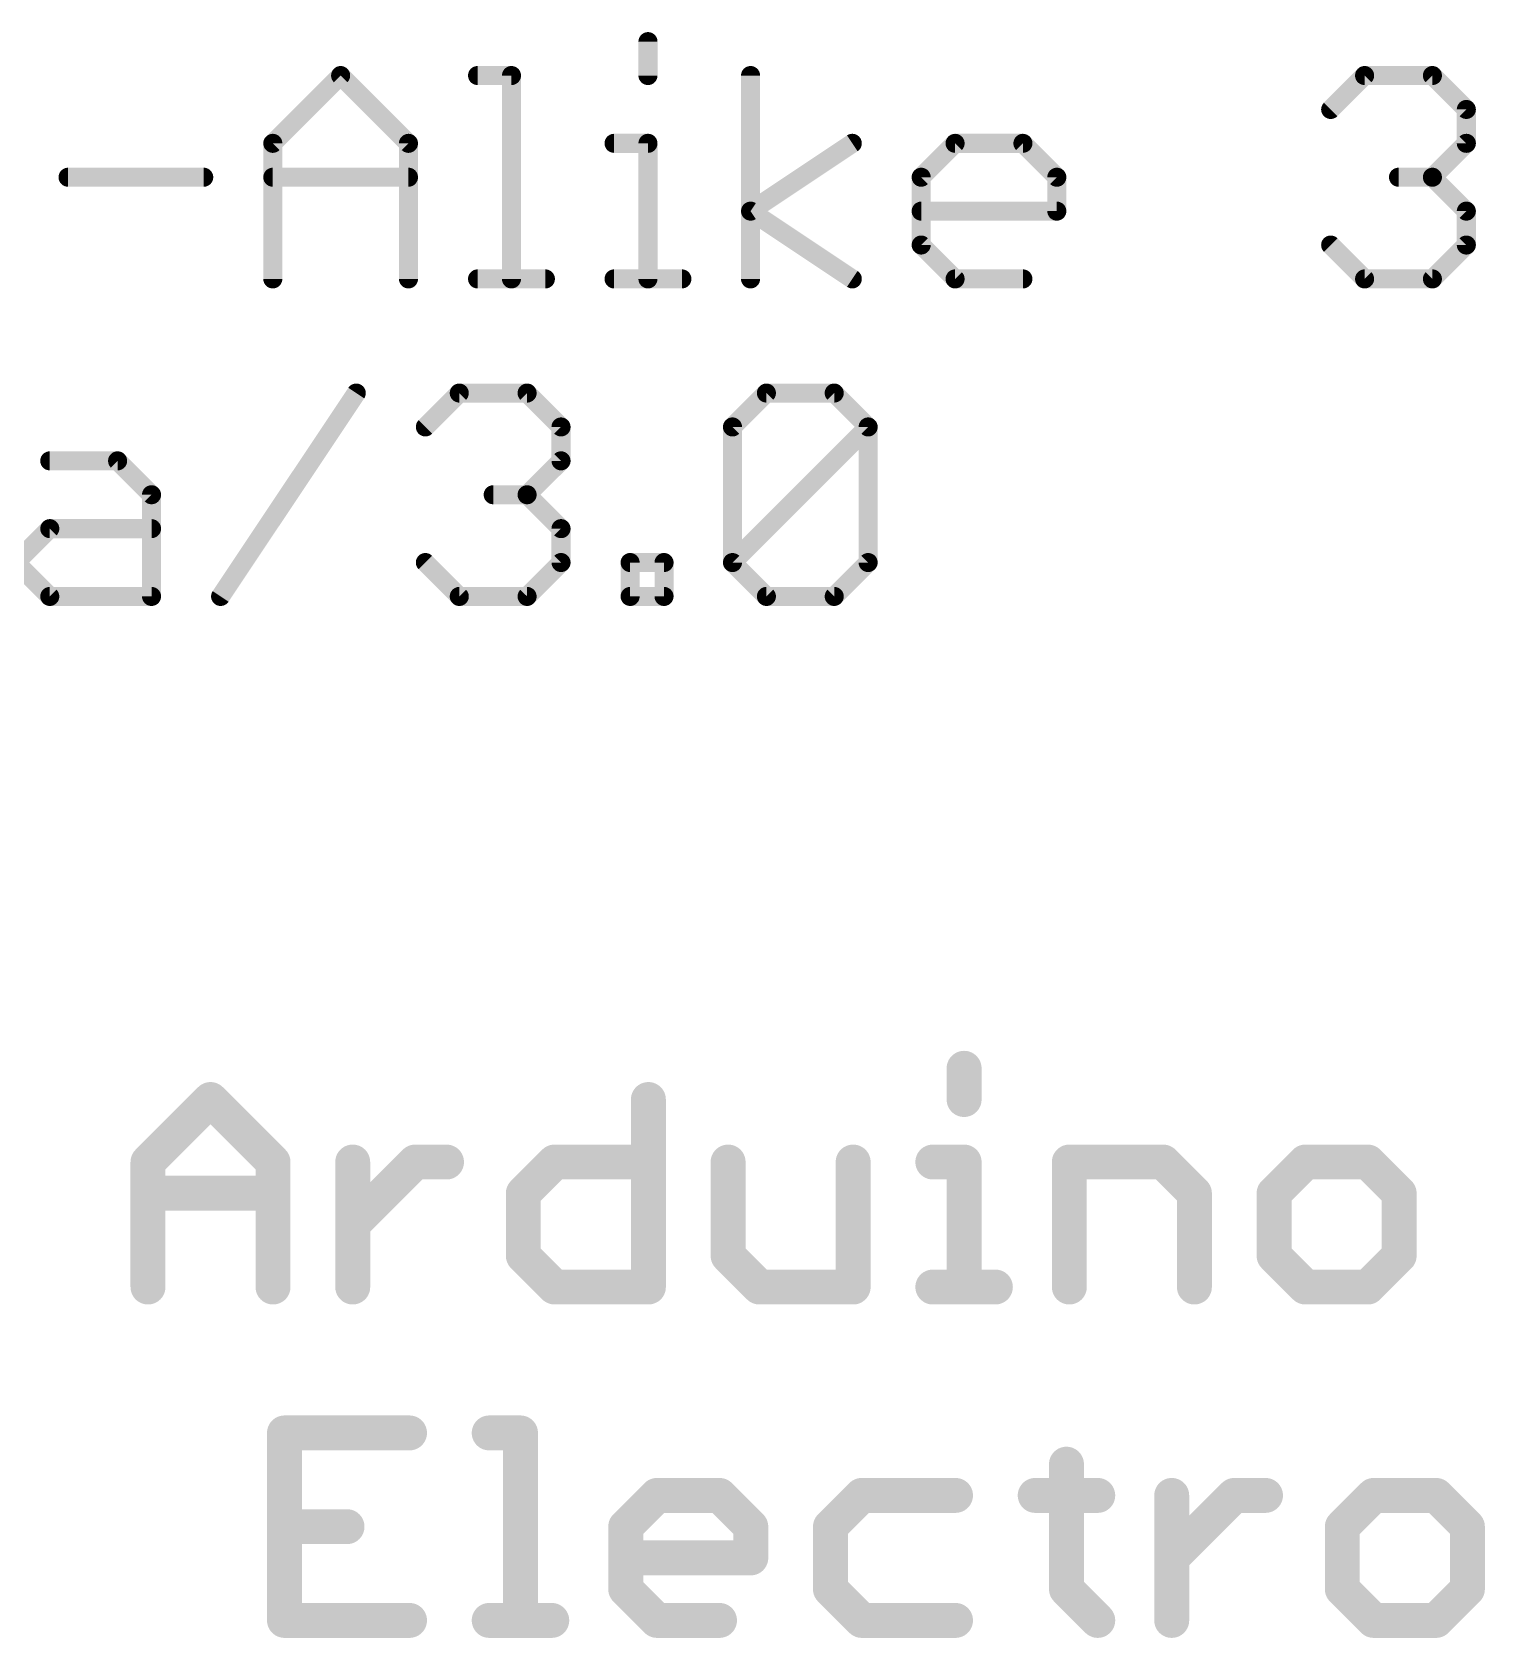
# Model space of a CAD drawing. Extents: x -32 to 75, y -15 to 35.
# Drawn here: x 48.06 to 59.68, y -14.61 to -1.76 of the extents above; entities that cross this region are included whole.
import ezdxf

# ---------------------------------------------------------------- set-up
doc = ezdxf.new("R2010")
doc.units = 0
doc.layers.add('51', color=53, linetype='CONTINUOUS')

msp = doc.modelspace()

# ---------------------------------------------------------------- linework, layer by layer
at = {"layer": '51'}
for points, const_width in [([(52.9874, -1.8356), (52.9874, -2.1068)], 0.1524), ([(49.9876, -2.6491), (50.5299, -2.1068)], 0.1524), ([(50.5299, -2.1068), (51.0723, -2.6491)], 0.1524), ([(51.6248, -2.1068), (51.8959, -2.1068)], 0.1524), ([(51.8959, -2.1068), (51.8959, -3.7338)], 0.1524), ([(53.8076, -3.7338), (53.8076, -2.1068)], 0.1524), ([(58.4463, -2.378), (58.7174, -2.1068)], 0.1524), ([(58.7174, -2.1068), (59.2597, -2.1068)], 0.1524), ([(59.2597, -2.1068), (59.5309, -2.378)], 0.1524), ([(59.5309, -2.378), (59.5309, -2.6491)], 0.1524), ([(49.9876, -3.7338), (49.9876, -2.6491)], 0.1524), ([(51.0723, -2.6491), (51.0723, -3.7338)], 0.1524), ([(52.7162, -2.6491), (52.9874, -2.6491)], 0.1524), ([(52.9874, -2.6491), (52.9874, -3.7338)], 0.1524), ([(53.8076, -3.1915), (54.6211, -2.6491)], 0.1524), ([(55.1719, -2.9203), (55.4431, -2.6491)], 0.1524), ([(55.4431, -2.6491), (55.9854, -2.6491)], 0.1524), ([(55.9854, -2.6491), (56.2566, -2.9203)], 0.1524), ([(59.5309, -2.6491), (59.2597, -2.9203)], 0.1524), ([(48.3505, -2.9203), (49.4351, -2.9203)], 0.1524), ([(49.9876, -2.9203), (51.0723, -2.9203)], 0.1524), ([(55.1719, -3.4626), (55.1719, -2.9203)], 0.1524), ([(56.2566, -2.9203), (56.2566, -3.1915)], 0.1524), ([(59.2597, -2.9203), (58.9886, -2.9203)], 0.1524), ([(59.2597, -2.9203), (59.5309, -3.1915)], 0.1524), ([(54.6211, -3.7338), (53.8076, -3.1915)], 0.1524), ([(56.2566, -3.1915), (55.1719, -3.1915)], 0.1524), ([(59.5309, -3.1915), (59.5309, -3.4626)], 0.1524), ([(55.4431, -3.7338), (55.1719, -3.4626)], 0.1524), ([(58.7174, -3.7338), (58.4463, -3.4626)], 0.1524), ([(59.5309, -3.4626), (59.2597, -3.7338)], 0.1524), ([(51.6248, -3.7338), (52.1671, -3.7338)], 0.1524), ([(52.7162, -3.7338), (53.2585, -3.7338)], 0.1524), ([(55.9854, -3.7338), (55.4431, -3.7338)], 0.1524), ([(59.2597, -3.7338), (58.7174, -3.7338)], 0.1524), ([(49.5703, -6.2738), (50.655, -4.6468)], 0.1524), ([(51.2075, -4.918), (51.4786, -4.6468)], 0.1524), ([(51.4786, -4.6468), (52.0209, -4.6468)], 0.1524), ([(52.0209, -4.6468), (52.2921, -4.918)], 0.1524), ([(53.6632, -4.918), (53.9344, -4.6468)], 0.1524), ([(53.9344, -4.6468), (54.4767, -4.6468)], 0.1524), ([(54.4767, -4.6468), (54.7478, -4.918)], 0.1524), ([(52.2921, -4.918), (52.2921, -5.1891)], 0.1524), ([(53.6632, -6.0026), (53.6632, -4.918)], 0.1524), ([(53.6632, -6.0026), (54.7478, -4.918)], 0.1524), ([(54.7478, -4.918), (54.7478, -6.0026)], 0.1524), ([(48.2043, -5.1891), (48.7466, -5.1891)], 0.1524), ([(48.7466, -5.1891), (49.0178, -5.4603)], 0.1524), ([(52.2921, -5.1891), (52.0209, -5.4603)], 0.1524), ([(49.0178, -5.4603), (49.0178, -6.2738)], 0.1524), ([(52.0209, -5.4603), (51.7498, -5.4603)], 0.1524), ([(52.0209, -5.4603), (52.2921, -5.7315)], 0.1524), ([(47.9331, -6.0026), (48.2043, -5.7315)], 0.1524), ([(48.2043, -5.7315), (49.0178, -5.7315)], 0.1524), ([(52.2921, -5.7315), (52.2921, -6.0026)], 0.1524), ([(48.2043, -6.2738), (47.9331, -6.0026)], 0.1524), ([(51.4786, -6.2738), (51.2075, -6.0026)], 0.1524), ([(52.2921, -6.0026), (52.0209, -6.2738)], 0.1524), ([(52.8446, -6.2738), (52.8446, -6.0026)], 0.1524), ([(52.8446, -6.0026), (53.1158, -6.0026)], 0.1524), ([(53.1158, -6.0026), (53.1158, -6.2738)], 0.1524), ([(53.9344, -6.2738), (53.6632, -6.0026)], 0.1524), ([(54.7478, -6.0026), (54.4767, -6.2738)], 0.1524), ([(49.0178, -6.2738), (48.2043, -6.2738)], 0.1524), ([(52.0209, -6.2738), (51.4786, -6.2738)], 0.1524), ([(53.1158, -6.2738), (52.8446, -6.2738)], 0.1524), ([(54.4767, -6.2738), (53.9344, -6.2738)], 0.1524), ([(55.5152, -10.0484), (55.5152, -10.2984)], 0.2794), ([(48.9894, -10.7984), (49.4894, -10.2984)], 0.2794), ([(49.4894, -10.2984), (49.9893, -10.7984)], 0.2794), ([(52.9908, -10.2984), (52.9908, -11.7983)], 0.2794), ([(48.9894, -11.7983), (48.9894, -10.7984)], 0.2794), ([(49.9893, -10.7984), (49.9893, -11.7983)], 0.2794), ([(50.6266, -11.7983), (50.6266, -10.7984)], 0.2794), ([(50.6266, -11.2983), (51.1265, -10.7984)], 0.2794), ([(51.1265, -10.7984), (51.3765, -10.7984)], 0.2794), ([(51.9909, -11.0484), (52.2409, -10.7984)], 0.2794), ([(52.2409, -10.7984), (52.9908, -10.7984)], 0.2794), ([(53.628, -10.7984), (53.628, -11.5483)], 0.2794), ([(54.628, -11.7983), (54.628, -10.7984)], 0.2794), ([(55.2652, -10.7984), (55.5152, -10.7984)], 0.2794), ([(55.5152, -10.7984), (55.5152, -11.7983)], 0.2794), ([(56.3566, -11.7983), (56.3566, -10.7984)], 0.2794), ([(56.3566, -10.7984), (57.1066, -10.7984)], 0.2794), ([(57.1066, -10.7984), (57.3565, -11.0484)], 0.2794), ([(58.2438, -10.7984), (57.9938, -11.0484)], 0.2794), ([(58.7437, -10.7984), (58.2438, -10.7984)], 0.2794), ([(58.9937, -11.0484), (58.7437, -10.7984)], 0.2794), ([(48.9894, -11.0484), (49.9893, -11.0484)], 0.2794), ([(51.9909, -11.5483), (51.9909, -11.0484)], 0.2794), ([(57.3565, -11.0484), (57.3565, -11.7983)], 0.2794), ([(57.9938, -11.0484), (57.9938, -11.5483)], 0.2794), ([(58.9937, -11.5483), (58.9937, -11.0484)], 0.2794), ([(52.2409, -11.7983), (51.9909, -11.5483)], 0.2794), ([(53.628, -11.5483), (53.878, -11.7983)], 0.2794), ([(57.9938, -11.5483), (58.2438, -11.7983)], 0.2794), ([(58.7437, -11.7983), (58.9937, -11.5483)], 0.2794), ([(52.9908, -11.7983), (52.2409, -11.7983)], 0.2794), ([(53.878, -11.7983), (54.628, -11.7983)], 0.2794), ([(55.2652, -11.7983), (55.7652, -11.7983)], 0.2794), ([(58.2438, -11.7983), (58.7437, -11.7983)], 0.2794), ([(51.0808, -12.9654), (50.0809, -12.9654)], 0.2794), ([(50.0809, -12.9654), (50.0809, -14.4653)], 0.2794), ([(51.718, -12.9654), (51.968, -12.9654)], 0.2794), ([(51.968, -12.9654), (51.968, -14.4653)], 0.2794), ([(56.3337, -13.2154), (56.3337, -14.2153)], 0.2794), ([(52.8095, -13.7154), (53.0594, -13.4654)], 0.2794), ([(53.0594, -13.4654), (53.5594, -13.4654)], 0.2794), ([(53.5594, -13.4654), (53.8094, -13.7154)], 0.2794), ([(54.6966, -13.4654), (54.4466, -13.7154)], 0.2794), ([(55.4465, -13.4654), (54.6966, -13.4654)], 0.2794), ([(56.0838, -13.4654), (56.5837, -13.4654)], 0.2794), ([(57.1752, -14.4653), (57.1752, -13.4654)], 0.2794), ([(57.1752, -13.9653), (57.6752, -13.4654)], 0.2794), ([(57.6752, -13.4654), (57.9251, -13.4654)], 0.2794), ([(58.7895, -13.4654), (58.5395, -13.7154)], 0.2794), ([(59.2894, -13.4654), (58.7895, -13.4654)], 0.2794), ([(59.5394, -13.7154), (59.2894, -13.4654)], 0.2794), ([(50.0809, -13.7154), (50.5808, -13.7154)], 0.2794), ([(52.8095, -14.2153), (52.8095, -13.7154)], 0.2794), ([(53.8094, -13.7154), (53.8094, -13.9653)], 0.2794), ([(54.4466, -13.7154), (54.4466, -14.2153)], 0.2794), ([(58.5395, -13.7154), (58.5395, -14.2153)], 0.2794), ([(59.5394, -14.2153), (59.5394, -13.7154)], 0.2794), ([(53.8094, -13.9653), (52.8095, -13.9653)], 0.2794), ([(53.0594, -14.4653), (52.8095, -14.2153)], 0.2794), ([(54.4466, -14.2153), (54.6966, -14.4653)], 0.2794), ([(56.3337, -14.2153), (56.5837, -14.4653)], 0.2794), ([(58.5395, -14.2153), (58.7895, -14.4653)], 0.2794), ([(59.2894, -14.4653), (59.5394, -14.2153)], 0.2794), ([(50.0809, -14.4653), (51.0808, -14.4653)], 0.2794), ([(51.718, -14.4653), (52.218, -14.4653)], 0.2794), ([(53.5594, -14.4653), (53.0594, -14.4653)], 0.2794), ([(54.6966, -14.4653), (55.4465, -14.4653)], 0.2794), ([(58.7895, -14.4653), (59.2894, -14.4653)], 0.2794)]:
    msp.add_lwpolyline(points, dxfattribs=dict(at, const_width=const_width))
for points, const_width in [([(53.0255, -1.8356, 1), (52.9493, -1.8356)], 0.0762), ([(50.5569, -2.0799, 1), (50.503, -2.1338)], 0.0762), ([(50.5569, -2.1338, 1), (50.503, -2.0799)], 0.0762), ([(51.6248, -2.0687, 1), (51.6248, -2.1449)], 0.0762), ([(51.934, -2.1068, 1), (51.8578, -2.1068)], 0.0762), ([(51.8959, -2.1449, 1), (51.8959, -2.0687)], 0.0762), ([(53.8457, -2.1068, 1), (53.7695, -2.1068)], 0.0762), ([(58.7174, -2.0687, 1), (58.7174, -2.1449)], 0.0762), ([(58.7444, -2.1338, 1), (58.6905, -2.0799)], 0.0762), ([(59.2867, -2.0799, 1), (59.2328, -2.1338)], 0.0762), ([(59.2597, -2.1449, 1), (59.2597, -2.0687)], 0.0762), ([(52.9493, -2.1068, 1), (53.0255, -2.1068)], 0.0762), ([(59.569, -2.378, 1), (59.4928, -2.378)], 0.0762), ([(58.4193, -2.351, 1), (58.4732, -2.4049)], 0.0762), ([(59.504, -2.4049, 1), (59.5578, -2.351)], 0.0762), ([(50.0257, -2.6491, 1), (49.9495, -2.6491)], 0.0762), ([(49.9607, -2.6222, 1), (50.0146, -2.6761)], 0.0762), ([(51.1104, -2.6491, 1), (51.0342, -2.6491)], 0.0762), ([(51.0453, -2.6761, 1), (51.0992, -2.6222)], 0.0762), ([(52.7162, -2.611, 1), (52.7162, -2.6872)], 0.0762), ([(53.0255, -2.6491, 1), (52.9493, -2.6491)], 0.0762), ([(52.9874, -2.6872, 1), (52.9874, -2.611)], 0.0762), ([(54.6423, -2.6808, 1), (54.6, -2.6174)], 0.0762), ([(55.4431, -2.611, 1), (55.4431, -2.6872)], 0.0762), ([(55.47, -2.6761, 1), (55.4162, -2.6222)], 0.0762), ([(56.0124, -2.6222, 1), (55.9585, -2.6761)], 0.0762), ([(55.9854, -2.6872, 1), (55.9854, -2.611)], 0.0762), ([(59.4928, -2.6491, 1), (59.569, -2.6491)], 0.0762), ([(59.5579, -2.6761, 1), (59.504, -2.6222)], 0.0762), ([(48.3505, -2.8822, 1), (48.3505, -2.9584)], 0.0762), ([(49.4351, -2.9584, 1), (49.4351, -2.8822)], 0.0762), ([(49.9876, -2.8822, 1), (49.9876, -2.9584)], 0.0762), ([(51.0723, -2.9584, 1), (51.0723, -2.8822)], 0.0762), ([(55.21, -2.9203, 1), (55.1338, -2.9203)], 0.0762), ([(55.145, -2.8934, 1), (55.1989, -2.9472)], 0.0762), ([(56.2947, -2.9203, 1), (56.2185, -2.9203)], 0.0762), ([(56.2297, -2.9472, 1), (56.2835, -2.8934)], 0.0762), ([(58.9886, -2.8822, 1), (58.9886, -2.9584)], 0.0762), ([(59.2867, -2.8934, 1), (59.2328, -2.9472)], 0.0762), ([(59.2328, -2.8934, 1), (59.2867, -2.9472)], 0.0762), ([(59.2597, -2.9584, 1), (59.2597, -2.8822)], 0.0762), ([(53.8288, -3.1598, 1), (53.7865, -3.2232)], 0.0762), ([(53.7865, -3.1598, 1), (53.8288, -3.2232)], 0.0762), ([(55.1719, -3.1534, 1), (55.1719, -3.2296)], 0.0762), ([(56.2185, -3.1915, 1), (56.2947, -3.1915)], 0.0762), ([(56.2566, -3.2296, 1), (56.2566, -3.1534)], 0.0762), ([(59.569, -3.1915, 1), (59.4928, -3.1915)], 0.0762), ([(59.504, -3.2184, 1), (59.5579, -3.1645)], 0.0762), ([(55.1989, -3.4357, 1), (55.145, -3.4896)], 0.0762), ([(55.1338, -3.4626, 1), (55.21, -3.4626)], 0.0762), ([(58.4732, -3.4357, 1), (58.4193, -3.4896)], 0.0762), ([(59.4928, -3.4626, 1), (59.569, -3.4626)], 0.0762), ([(59.5578, -3.4896, 1), (59.504, -3.4357)], 0.0762), ([(49.9495, -3.7338, 1), (50.0257, -3.7338)], 0.0762), ([(51.0342, -3.7338, 1), (51.1104, -3.7338)], 0.0762), ([(51.6248, -3.6957, 1), (51.6248, -3.7719)], 0.0762), ([(51.8578, -3.7338, 1), (51.934, -3.7338)], 0.0762), ([(52.1671, -3.7719, 1), (52.1671, -3.6957)], 0.0762), ([(52.7162, -3.6957, 1), (52.7162, -3.7719)], 0.0762), ([(52.9493, -3.7338, 1), (53.0255, -3.7338)], 0.0762), ([(53.2585, -3.7719, 1), (53.2585, -3.6957)], 0.0762), ([(53.7695, -3.7338, 1), (53.8457, -3.7338)], 0.0762), ([(54.6, -3.7655, 1), (54.6423, -3.7021)], 0.0762), ([(55.4431, -3.6957, 1), (55.4431, -3.7719)], 0.0762), ([(55.4162, -3.7607, 1), (55.47, -3.7069)], 0.0762), ([(55.9854, -3.7719, 1), (55.9854, -3.6957)], 0.0762), ([(58.7174, -3.6957, 1), (58.7174, -3.7719)], 0.0762), ([(58.6905, -3.7607, 1), (58.7444, -3.7069)], 0.0762), ([(59.2328, -3.7069, 1), (59.2867, -3.7607)], 0.0762), ([(59.2597, -3.7719, 1), (59.2597, -3.6957)], 0.0762), ([(50.6867, -4.6679, 1), (50.6233, -4.6257)], 0.0762), ([(51.4786, -4.6087, 1), (51.4786, -4.6849)], 0.0762), ([(51.5056, -4.6738, 1), (51.4517, -4.6199)], 0.0762), ([(52.0479, -4.6199, 1), (51.994, -4.6738)], 0.0762), ([(52.0209, -4.6849, 1), (52.0209, -4.6087)], 0.0762), ([(53.9344, -4.6087, 1), (53.9344, -4.6849)], 0.0762), ([(53.9613, -4.6738, 1), (53.9074, -4.6199)], 0.0762), ([(54.5036, -4.6199, 1), (54.4497, -4.6738)], 0.0762), ([(54.4767, -4.6849, 1), (54.4767, -4.6087)], 0.0762), ([(51.1805, -4.891, 1), (51.2344, -4.9449)], 0.0762), ([(52.3302, -4.918, 1), (52.254, -4.918)], 0.0762), ([(52.2652, -4.9449, 1), (52.3191, -4.891)], 0.0762), ([(53.6362, -4.891, 1), (53.6901, -4.9449)], 0.0762), ([(53.7013, -4.918, 1), (53.6251, -4.918)], 0.0762), ([(54.7859, -4.918, 1), (54.7097, -4.918)], 0.0762), ([(54.7748, -4.9449, 1), (54.7209, -4.891)], 0.0762), ([(54.7209, -4.9449, 1), (54.7748, -4.891)], 0.0762), ([(48.2043, -5.151, 1), (48.2043, -5.2272)], 0.0762), ([(48.7736, -5.1622, 1), (48.7197, -5.2161)], 0.0762), ([(48.7466, -5.2272, 1), (48.7466, -5.151)], 0.0762), ([(52.3191, -5.2161, 1), (52.2652, -5.1622)], 0.0762), ([(52.254, -5.1891, 1), (52.3302, -5.1891)], 0.0762), ([(49.0559, -5.4603, 1), (48.9797, -5.4603)], 0.0762), ([(51.7498, -5.4222, 1), (51.7498, -5.4984)], 0.0762), ([(52.0479, -5.4334, 1), (51.994, -5.4872)], 0.0762), ([(52.0209, -5.4984, 1), (52.0209, -5.4222)], 0.0762), ([(48.9909, -5.4872, 1), (49.0447, -5.4334)], 0.0762), ([(51.994, -5.4334, 1), (52.0479, -5.4872)], 0.0762), ([(48.2043, -5.6934, 1), (48.2043, -5.7696)], 0.0762), ([(48.2312, -5.7584, 1), (48.1774, -5.7045)], 0.0762), ([(49.0178, -5.7696, 1), (49.0178, -5.6934)], 0.0762), ([(52.3302, -5.7315, 1), (52.254, -5.7315)], 0.0762), ([(52.2652, -5.7584, 1), (52.3191, -5.7045)], 0.0762), ([(51.2344, -5.9757, 1), (51.1805, -6.0296)], 0.0762), ([(52.254, -6.0026, 1), (52.3302, -6.0026)], 0.0762), ([(52.3191, -6.0296, 1), (52.2652, -5.9757)], 0.0762), ([(52.8827, -6.0026, 1), (52.8065, -6.0026)], 0.0762), ([(52.8446, -5.9645, 1), (52.8446, -6.0407)], 0.0762), ([(53.1539, -6.0026, 1), (53.0777, -6.0026)], 0.0762), ([(53.1158, -6.0407, 1), (53.1158, -5.9645)], 0.0762), ([(53.6901, -5.9757, 1), (53.6362, -6.0296)], 0.0762), ([(53.6362, -5.9757, 1), (53.6901, -6.0296)], 0.0762), ([(53.6251, -6.0026, 1), (53.7013, -6.0026)], 0.0762), ([(54.7097, -6.0026, 1), (54.7859, -6.0026)], 0.0762), ([(54.7748, -6.0296, 1), (54.7209, -5.9757)], 0.0762), ([(48.2043, -6.2357, 1), (48.2043, -6.3119)], 0.0762), ([(48.1774, -6.3007, 1), (48.2312, -6.2469)], 0.0762), ([(48.9797, -6.2738, 1), (49.0559, -6.2738)], 0.0762), ([(49.0178, -6.3119, 1), (49.0178, -6.2357)], 0.0762), ([(49.5386, -6.2527, 1), (49.602, -6.2949)], 0.0762), ([(51.4786, -6.2357, 1), (51.4786, -6.3119)], 0.0762), ([(51.4517, -6.3007, 1), (51.5056, -6.2469)], 0.0762), ([(51.994, -6.2469, 1), (52.0479, -6.3007)], 0.0762), ([(52.0209, -6.3119, 1), (52.0209, -6.2357)], 0.0762), ([(52.8446, -6.2357, 1), (52.8446, -6.3119)], 0.0762), ([(52.8065, -6.2738, 1), (52.8827, -6.2738)], 0.0762), ([(53.0777, -6.2738, 1), (53.1539, -6.2738)], 0.0762), ([(53.1158, -6.3119, 1), (53.1158, -6.2357)], 0.0762), ([(53.9344, -6.2357, 1), (53.9344, -6.3119)], 0.0762), ([(53.9074, -6.3007, 1), (53.9613, -6.2469)], 0.0762), ([(54.4497, -6.2469, 1), (54.5036, -6.3007)], 0.0762), ([(54.4767, -6.3119, 1), (54.4767, -6.2357)], 0.0762), ([(55.585, -10.0484, 1), (55.4453, -10.0484)], 0.1397), ([(49.5388, -10.249, 1), (49.44, -10.3478)], 0.1397), ([(49.5388, -10.3478, 1), (49.44, -10.249)], 0.1397), ([(53.0606, -10.2984, 1), (52.9209, -10.2984)], 0.1397), ([(55.4453, -10.2984, 1), (55.585, -10.2984)], 0.1397), ([(49.0593, -10.7984, 1), (48.9196, -10.7984)], 0.1397), ([(50.0592, -10.7984, 1), (49.9195, -10.7984)], 0.1397), ([(50.6964, -10.7984, 1), (50.5567, -10.7984)], 0.1397), ([(51.1265, -10.7285, 1), (51.1265, -10.8682)], 0.1397), ([(51.1759, -10.8478, 1), (51.0771, -10.749)], 0.1397), ([(51.3765, -10.8682, 1), (51.3765, -10.7285)], 0.1397), ([(52.2409, -10.7285, 1), (52.2409, -10.8682)], 0.1397), ([(52.2902, -10.8478, 1), (52.1915, -10.749)], 0.1397), ([(52.9908, -10.8682, 1), (52.9908, -10.7285)], 0.1397), ([(53.6979, -10.7984, 1), (53.5582, -10.7984)], 0.1397), ([(54.6978, -10.7984, 1), (54.5581, -10.7984)], 0.1397), ([(55.2652, -10.7285, 1), (55.2652, -10.8682)], 0.1397), ([(55.585, -10.7984, 1), (55.4453, -10.7984)], 0.1397), ([(55.5152, -10.8682, 1), (55.5152, -10.7285)], 0.1397), ([(56.3566, -10.7285, 1), (56.3566, -10.8682)], 0.1397), ([(56.4265, -10.7984, 1), (56.2868, -10.7984)], 0.1397), ([(57.156, -10.749, 1), (57.0572, -10.8478)], 0.1397), ([(57.1066, -10.8682, 1), (57.1066, -10.7285)], 0.1397), ([(58.2438, -10.7285, 1), (58.2438, -10.8682)], 0.1397), ([(58.2932, -10.8478, 1), (58.1944, -10.749)], 0.1397), ([(58.7931, -10.749, 1), (58.6943, -10.8478)], 0.1397), ([(58.7437, -10.8682, 1), (58.7437, -10.7285)], 0.1397), ([(48.94, -10.749, 1), (49.0388, -10.8478)], 0.1397), ([(49.94, -10.8478, 1), (50.0387, -10.749)], 0.1397), ([(48.9894, -10.9785, 1), (48.9894, -11.1182)], 0.1397), ([(49.9893, -11.1182, 1), (49.9893, -10.9785)], 0.1397), ([(52.0607, -11.0484, 1), (51.921, -11.0484)], 0.1397), ([(57.4264, -11.0484, 1), (57.2867, -11.0484)], 0.1397), ([(58.0636, -11.0484, 1), (57.9239, -11.0484)], 0.1397), ([(59.0636, -11.0484, 1), (58.9239, -11.0484)], 0.1397), ([(51.9415, -10.999, 1), (52.0403, -11.0978)], 0.1397), ([(57.3072, -11.0978, 1), (57.4059, -10.999)], 0.1397), ([(57.9444, -10.999, 1), (58.0432, -11.0978)], 0.1397), ([(58.9443, -11.0978, 1), (59.0431, -10.999)], 0.1397), ([(50.5772, -11.2489, 1), (50.676, -11.3477)], 0.1397), ([(52.0403, -11.4989, 1), (51.9415, -11.5977)], 0.1397), ([(53.6774, -11.4989, 1), (53.5786, -11.5977)], 0.1397), ([(58.0432, -11.4989, 1), (57.9444, -11.5977)], 0.1397), ([(59.0431, -11.5977, 1), (58.9443, -11.4989)], 0.1397), ([(51.921, -11.5483, 1), (52.0607, -11.5483)], 0.1397), ([(53.5582, -11.5483, 1), (53.6979, -11.5483)], 0.1397), ([(57.9239, -11.5483, 1), (58.0636, -11.5483)], 0.1397), ([(58.9239, -11.5483, 1), (59.0636, -11.5483)], 0.1397), ([(52.2409, -11.7285, 1), (52.2409, -11.8682)], 0.1397), ([(52.1915, -11.8477, 1), (52.2902, -11.7489)], 0.1397), ([(52.9908, -11.8682, 1), (52.9908, -11.7285)], 0.1397), ([(53.878, -11.7285, 1), (53.878, -11.8682)], 0.1397), ([(53.8286, -11.8477, 1), (53.9274, -11.7489)], 0.1397), ([(54.628, -11.8682, 1), (54.628, -11.7285)], 0.1397), ([(55.2652, -11.7285, 1), (55.2652, -11.8682)], 0.1397), ([(55.7652, -11.8682, 1), (55.7652, -11.7285)], 0.1397), ([(58.2438, -11.7285, 1), (58.2438, -11.8682)], 0.1397), ([(58.1944, -11.8477, 1), (58.2932, -11.7489)], 0.1397), ([(58.6943, -11.7489, 1), (58.7931, -11.8477)], 0.1397), ([(58.7437, -11.8682, 1), (58.7437, -11.7285)], 0.1397), ([(48.9196, -11.7983, 1), (49.0593, -11.7983)], 0.1397), ([(49.9195, -11.7983, 1), (50.0592, -11.7983)], 0.1397), ([(50.5567, -11.7983, 1), (50.6964, -11.7983)], 0.1397), ([(52.9209, -11.7983, 1), (53.0606, -11.7983)], 0.1397), ([(54.5581, -11.7983, 1), (54.6978, -11.7983)], 0.1397), ([(55.4453, -11.7983, 1), (55.585, -11.7983)], 0.1397), ([(56.2868, -11.7983, 1), (56.4265, -11.7983)], 0.1397), ([(57.2867, -11.7983, 1), (57.4264, -11.7983)], 0.1397), ([(50.1507, -12.9654, 1), (50.011, -12.9654)], 0.1397), ([(50.0809, -12.8956, 1), (50.0809, -13.0353)], 0.1397), ([(51.0808, -13.0353, 1), (51.0808, -12.8956)], 0.1397), ([(51.718, -12.8956, 1), (51.718, -13.0353)], 0.1397), ([(52.0378, -12.9654, 1), (51.8981, -12.9654)], 0.1397), ([(51.968, -13.0353, 1), (51.968, -12.8956)], 0.1397), ([(56.4036, -13.2154, 1), (56.2639, -13.2154)], 0.1397), ([(53.0594, -13.3955, 1), (53.0594, -13.5352)], 0.1397), ([(53.1088, -13.5148, 1), (53.01, -13.416)], 0.1397), ([(53.6088, -13.416, 1), (53.51, -13.5148)], 0.1397), ([(53.5594, -13.5352, 1), (53.5594, -13.3955)], 0.1397), ([(54.6966, -13.3955, 1), (54.6966, -13.5352)], 0.1397), ([(54.746, -13.5148, 1), (54.6472, -13.416)], 0.1397), ([(55.4465, -13.5352, 1), (55.4465, -13.3955)], 0.1397), ([(56.0838, -13.3955, 1), (56.0838, -13.5352)], 0.1397), ([(56.5837, -13.5352, 1), (56.5837, -13.3955)], 0.1397), ([(57.2451, -13.4654, 1), (57.1054, -13.4654)], 0.1397), ([(57.6752, -13.3955, 1), (57.6752, -13.5352)], 0.1397), ([(57.7246, -13.5148, 1), (57.6258, -13.416)], 0.1397), ([(57.9251, -13.5352, 1), (57.9251, -13.3955)], 0.1397), ([(58.7895, -13.3955, 1), (58.7895, -13.5352)], 0.1397), ([(58.8389, -13.5148, 1), (58.7401, -13.416)], 0.1397), ([(59.3388, -13.416, 1), (59.2401, -13.5148)], 0.1397), ([(59.2894, -13.5352, 1), (59.2894, -13.3955)], 0.1397), ([(50.0809, -13.6455, 1), (50.0809, -13.7852)], 0.1397), ([(50.5808, -13.7852, 1), (50.5808, -13.6455)], 0.1397), ([(52.8793, -13.7154, 1), (52.7396, -13.7154)], 0.1397), ([(52.7601, -13.666, 1), (52.8588, -13.7648)], 0.1397), ([(53.8792, -13.7154, 1), (53.7395, -13.7154)], 0.1397), ([(53.76, -13.7648, 1), (53.8588, -13.666)], 0.1397), ([(54.3972, -13.666, 1), (54.496, -13.7648)], 0.1397), ([(54.5165, -13.7154, 1), (54.3768, -13.7154)], 0.1397), ([(58.4901, -13.666, 1), (58.5889, -13.7648)], 0.1397), ([(58.6094, -13.7154, 1), (58.4697, -13.7154)], 0.1397), ([(59.6093, -13.7154, 1), (59.4696, -13.7154)], 0.1397), ([(59.49, -13.7648, 1), (59.5888, -13.666)], 0.1397), ([(52.8095, -13.8955, 1), (52.8095, -14.0352)], 0.1397), ([(53.8094, -14.0352, 1), (53.8094, -13.8955)], 0.1397), ([(57.1258, -13.9159, 1), (57.2246, -14.0147)], 0.1397), ([(53.7395, -13.9653, 1), (53.8792, -13.9653)], 0.1397), ([(52.8588, -14.1659, 1), (52.7601, -14.2647)], 0.1397), ([(54.496, -14.1659, 1), (54.3972, -14.2647)], 0.1397), ([(56.3831, -14.1659, 1), (56.2844, -14.2647)], 0.1397), ([(58.5889, -14.1659, 1), (58.4901, -14.2647)], 0.1397), ([(59.5888, -14.2647, 1), (59.49, -14.1659)], 0.1397), ([(52.7396, -14.2153, 1), (52.8793, -14.2153)], 0.1397), ([(54.3768, -14.2153, 1), (54.5165, -14.2153)], 0.1397), ([(56.2639, -14.2153, 1), (56.4036, -14.2153)], 0.1397), ([(58.4697, -14.2153, 1), (58.6094, -14.2153)], 0.1397), ([(59.4696, -14.2153, 1), (59.6093, -14.2153)], 0.1397), ([(50.0809, -14.3955, 1), (50.0809, -14.5352)], 0.1397), ([(51.0808, -14.5352, 1), (51.0808, -14.3955)], 0.1397), ([(51.718, -14.3955, 1), (51.718, -14.5352)], 0.1397), ([(52.218, -14.5352, 1), (52.218, -14.3955)], 0.1397), ([(53.0594, -14.3955, 1), (53.0594, -14.5352)], 0.1397), ([(53.01, -14.5147, 1), (53.1088, -14.4159)], 0.1397), ([(53.5594, -14.5352, 1), (53.5594, -14.3955)], 0.1397), ([(54.6966, -14.3955, 1), (54.6966, -14.5352)], 0.1397), ([(54.6472, -14.5147, 1), (54.746, -14.4159)], 0.1397), ([(55.4465, -14.5352, 1), (55.4465, -14.3955)], 0.1397), ([(56.5343, -14.5147, 1), (56.6331, -14.4159)], 0.1397), ([(58.7895, -14.3955, 1), (58.7895, -14.5352)], 0.1397), ([(58.7401, -14.5147, 1), (58.8389, -14.4159)], 0.1397), ([(59.2401, -14.4159, 1), (59.3388, -14.5147)], 0.1397), ([(59.2894, -14.5352, 1), (59.2894, -14.3955)], 0.1397), ([(50.011, -14.4653, 1), (50.1507, -14.4653)], 0.1397), ([(51.8981, -14.4653, 1), (52.0378, -14.4653)], 0.1397), ([(57.1054, -14.4653, 1), (57.2451, -14.4653)], 0.1397)]:
    msp.add_lwpolyline(points, format="xyb", dxfattribs=dict(at, const_width=const_width))

doc.saveas('drawing.dxf')
